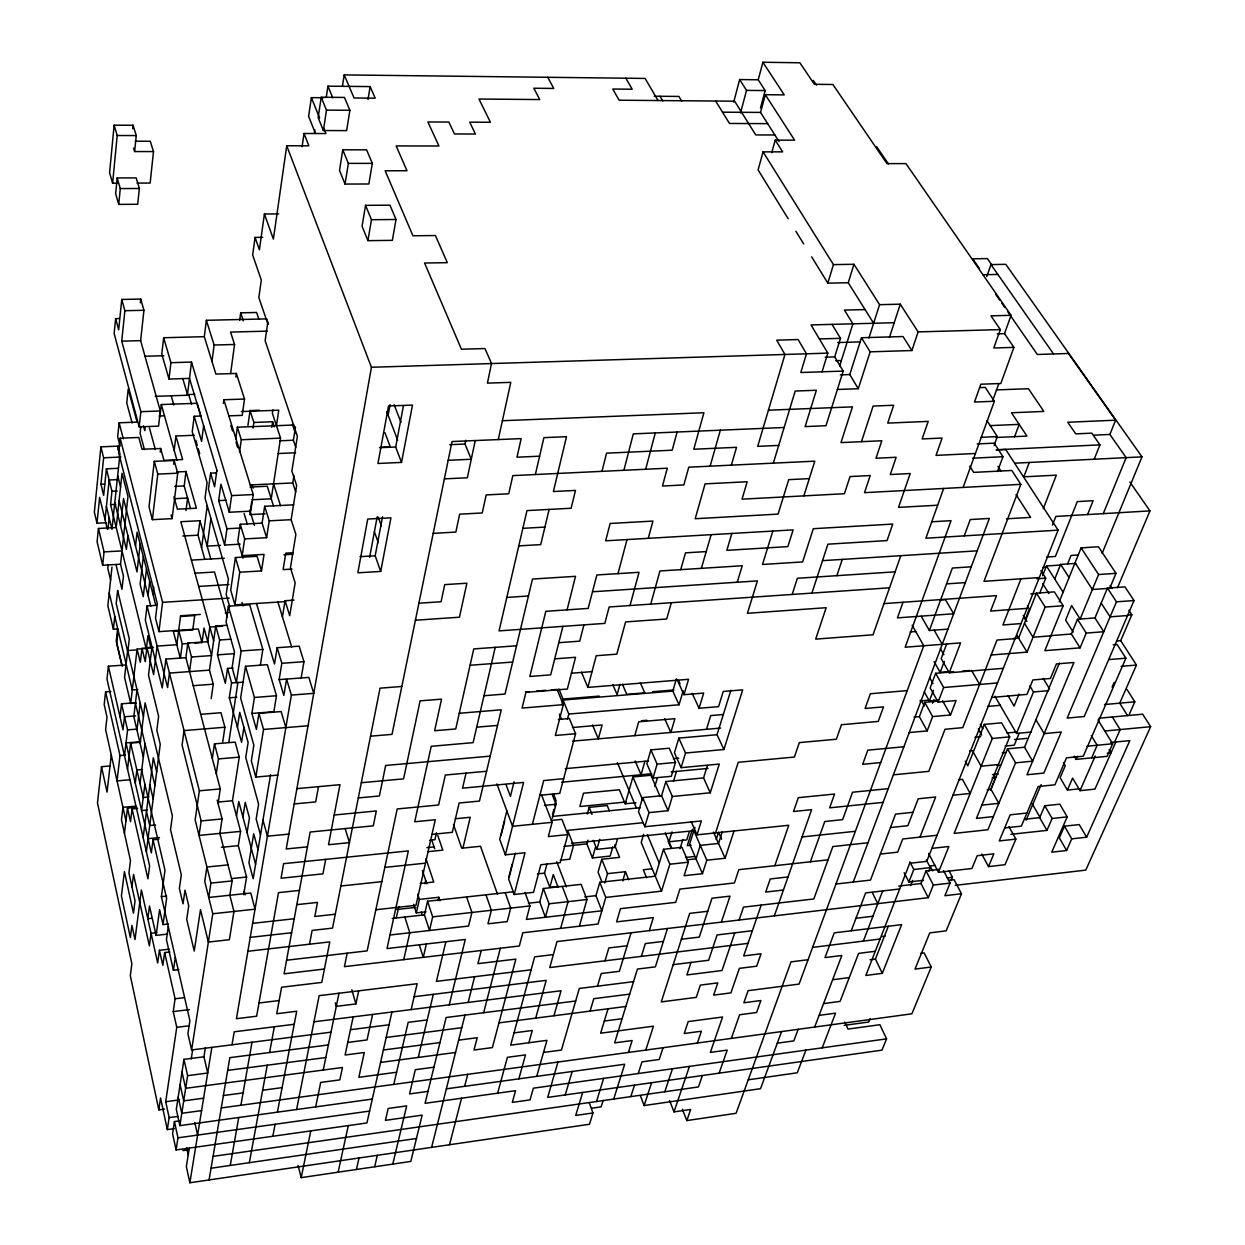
<?xml version="1.0" encoding="UTF-8"?>
<svg xmlns="http://www.w3.org/2000/svg" width="1245" height="1245" viewBox="0 0 1245 1245"><rect width="100%" height="100%" fill="white"/><g stroke="black" fill="none" stroke-linecap="round" stroke-linejoin="round"><path stroke-width="1.5" d="M137.043 183.108L150.147 183.062L153.493 151.563L134.631 151.563L136.25 135.565L133.09 125.278L114.12 125.185L109.607 172.775L112.61 183.202L118.259 183.186M112.61 183.202L117.186 135.518L114.12 125.185M117.186 177.957L115.645 193.753L118.711 204.398L137.713 204.273L139.347 188.477L136.172 177.895L117.186 177.957L120.267 188.571L118.711 204.398M119.582 451.577L118.182 446.13L100.907 446.83L94.355 512.193L97.001 523.227L106.463 522.744M132.733 128.811L133.09 125.278M115.629 318.611L114.135 333.567L139.175 426.864L158.551 426.132L160.309 410.974L140.638 340.648L143.938 310.285L140.732 299.065L121.761 299.438L118.68 329.816L115.629 318.611L119.38 318.518M97.001 523.227L99.616 497.362L107.335 529.125M118.01 468.322L106.385 468.836L103.662 495.37L100.938 484.274L103.631 457.786L100.907 446.83M120.532 564.218L127.97 496.475L122.041 473.256L116.221 527.522L98.448 528.456L97.094 541.777L102.666 565.246L120.532 564.218L123.442 576.093L121.963 589.321L116.221 565.65M139.175 426.864L140.856 411.675L121.745 341.146L124.873 310.705L121.761 299.438M105.047 519.679L109.155 479.994L117.917 479.59M102.666 565.246L104.051 551.893L98.448 528.456M107.988 529.141L109.171 517.873M151.127 648.52L147.922 635.666L146.287 649.236L110.572 504.614L111.957 491.261L106.385 468.836M132.094 423.004L126.757 402.882L128.219 389.062L137.075 422.117L119.131 422.786L117.684 436.715L120.111 446.115M117.793 449.912L118.182 446.13M194.329 435.268L175.934 435.999L182.61 459.561L163.951 460.37L160.667 448.496L141.992 449.274L138.849 437.477L120.158 438.224L118.633 452.666L157.29 603.56L155.516 618.127L158.94 631.635L198.344 628.974L202.017 642.544L194.827 643.042M108.206 564.763L107.817 568.451L110.587 580.03M120.034 453.196L111.972 529.281L106.401 506.559M111.988 567.066L107.848 605.661L113.388 629.223L117.263 628.974M140.311 302.862L140.732 299.065M120.547 525.732L123.504 498.56L150.801 606.346M110.914 691.442L105.576 691.846L104.191 704.514L107.008 717.011L105.607 729.586L125.947 820.751M126.305 664.923L108.393 666.215L106.977 679.085L149.618 865.929L147.922 878.83L132.094 808.923L137.65 808.41M113.388 629.223L114.789 616.431M110.245 765.94L101.499 766.687L97.483 802.9L131.861 963.739L130.32 975.66L158.815 1109.902L164.527 1109.124M117.637 628.383L116.205 641.191L121.917 665.452M127.924 535.739L126.414 549.294L114.805 502.638M117.746 634.078L116.765 642.871L122.275 666.262M140.872 426.335L140.094 433.353L144.451 449.616M145.12 427.113L144.716 430.661L143.408 425.806M111.272 754.984L107.054 792.147L101.499 766.687M135.518 546.026L137.09 532.191L155.749 605.21M120.034 716.824L121.528 703.798L134.351 702.803M136.966 649.89L127.659 650.544L124.562 677.389L130.694 703.409L136.281 702.974M229.127 415.861L242.215 415.363L244.518 399.022L236.348 373.438L215.899 374.076L204.304 336.679L163.671 337.737L161.788 354.031L168.993 379.056L189.489 378.402L217.097 470.937M140.203 544.33L137.012 571.937L119.115 500.614M105.576 691.846L120.002 755.559L117.061 780.895L129.698 779.775M154.302 461.335L149.011 506.824L152.388 519.663L172.09 518.636L177.724 473.193L174.16 460.479L154.302 461.335L157.773 474.096L152.388 519.663M143.331 556.608L140.109 584.247L143.237 596.697L146.505 569.027M159.874 416.888L161.305 404.547L197.192 403.271L200.523 414.476M160.247 452.091L160.667 448.496M124.5 755.871L127.566 729.866L121.528 703.798M130.694 703.409L137.106 649.112L146.583 648.458M168.993 379.056L170.923 362.684L163.671 337.737M148.046 595.468L149.696 581.555M127.519 769.13L130.632 743.094L139.938 742.331M137.028 689.683L133.806 716.622L143.331 757.116M153.446 647.571L141.961 648.38L140.311 662.278L137.106 649.112M156.73 605.335L147.035 605.957L145.338 620.228L162.239 687.956L165.912 659.103L185.878 657.687L187.824 643.089L207.759 641.704L209.829 627.029L222.497 626.173M152.933 594.223L153.789 587.204M124.438 833.279L127.488 808.114L136.67 807.274M136.95 729.975L140.218 703.02M152.715 647.229L146.926 647.633L145.229 661.671L141.961 648.38M174.175 450.332L175.934 435.999M173.693 464.292L174.16 460.479M132.094 808.923L130.523 821.669L127.488 808.114M135.269 783.089L136.872 770.001L142.506 769.503M140.125 743.483L145.12 702.818L172.401 815.926L170.534 829.699L181.319 874.815L179.373 888.463L183.031 903.854L185.007 890.191L188.726 905.753L186.719 919.417L194.236 951.087L200.492 909.675L208.366 942.076L229.376 939.71L233.967 911.464L229.827 895.233L232.115 880.9L219.883 833.387L222.092 818.945L217.19 800.084M151.983 646.871L148.513 675.086L158.613 716.264L156.839 730.239L160.247 744.277L146.365 851.658M194.858 394.323L187.481 394.572L191.512 362.077L170.923 362.684M140.031 783.665L145.011 743.67M158.94 631.635L162.581 602.331L120.158 438.224M131.97 886.845L133.542 874.41L149.369 945.873L151.065 933.314L156.777 932.676M144.902 784.241L141.588 810.573L147.252 810.044M190.547 508.551L184.182 485.939L186.003 471.544L176.634 471.964M201.363 416.001L194.204 416.266L192.244 431.735L207.075 482.64L205.02 498.093L228.395 579.081L226.17 594.534L229.702 606.86M204.304 336.679L206.374 320.307L266.726 318.891L268.5 324.105M143.144 837.527L153.322 757.785L156.683 771.853M185.987 510.559L187.59 498.062L174.456 498.7M203.635 425.697L201.597 441.368L194.204 416.266M211.977 361.47L214.124 345.036L206.374 320.307M158.815 839.223L153.042 839.784L151.33 852.918L126.025 742.923L140.763 741.693M178.704 630.297L182.268 643.914L180.354 658.356L173.32 631.246L192.773 629.923L194.718 615.559L180.494 616.493M204.662 558.803L198.033 535.194L199.963 520.706L180.821 521.702L213.642 640.864M216.319 472.898L210.607 473.147L208.429 489.363L224.645 545.045L240.145 544.189M201.581 547.847L207.246 505.75M223.353 403.396L223.851 399.754L244.518 399.022M189.52 671.6L191.512 657.002L187.824 643.089M216.848 470.408L214.622 486.795L210.607 473.147M210.903 518.48L207.152 546.088L220.598 545.341M230.621 373.5L234.558 344.476L230.558 332.088L267.224 331.154M239.678 320.245L240.69 312.837L256.61 312.479L258.773 318.907M167.608 934.108L156.092 935.384L159.609 909.675L163.002 924.584L168.308 923.992M330.999 1032.183L191.621 1049.955L187.902 1033.646L189.894 1020.62L161.383 896.649L164.994 870.239L141.681 770.453M224.645 545.045L226.948 528.736L218.684 500.614L220.941 484.18L229.282 512.24L250.79 511.15L253.233 494.545L223.851 399.754M235.85 377.064L236.348 373.438M262.742 237.328L255.069 237.406L252.657 255.007L261.31 280.047L258.835 297.555L267.628 323.295L265.123 340.71L297.384 436.279L291.875 471.092L296.637 485.519L291.143 519.679L295.874 534.338L290.427 567.876L295.143 582.784L289.712 615.668L285.074 600.712L294.038 600.137M169.087 949.204L159.438 950.293L157.679 962.976L141.401 889.988L134.989 939.57L131.923 925.424L130.367 937.547L121.419 895.949L124.407 871.609L133.48 913.192L135.051 900.851L128.935 872.994L130.476 860.56L121.465 819.848L122.959 807.336L135.705 806.153M163.002 924.584L166.628 898.392L153.042 839.784M202.017 642.544L204.024 628.009L211.541 655.57L191.512 657.002M278.662 213.891L264.407 214L259.411 249.809L255.069 237.406M235.694 439.205L237.375 427.206L293.867 425.012M169.942 951.958L164.636 952.565L162.83 965.357L159.438 950.293M168.277 926.607L166.441 939.648L173.428 970.275L178.813 969.653M229.282 512.24L231.632 495.588L191.512 362.077M239.585 451.764L241.297 439.75L237.375 427.206M211.183 698.616L213.268 684.174L209.471 670.137L215.743 626.017L226.714 625.27M323.825 128.359L325.925 133.557L304.029 133.495L308.884 145.805L286.724 145.774L273.386 239.087L264.407 214M247.942 425.385L250.058 410.585L259.396 410.243M233.095 668.02L227.539 668.44L225.329 683.334L217.486 654.854L219.634 639.992L215.743 626.017M173.428 970.275L175.312 957.234M165.912 659.103L199.356 790.793L195.154 819.895L210.934 883.11L208.74 897.474L250.774 893.023L255.038 909.177L212.77 913.752L191.621 1049.955M253.062 428.031L253.871 422.46L250.058 410.585M228.38 606.175L226.061 622.049L234.465 651.789L232.115 667.553L236.348 682.711L241.156 650.964L228.38 606.175L249.7 604.79L262.851 649.423L260.329 665.328M235.429 557.542L239.756 572.218L261.512 570.926L257.061 556.297L235.429 557.542L230.698 590.13L234.947 604.852L285.65 601.584M240.254 524.285L244.658 538.914L266.617 537.7L262.104 523.133L240.254 524.285L237.826 540.999L243.04 558.211M158.815 1109.902L160.558 1097.997L167.312 1129.604L174.331 1128.639M167.312 1129.604L169.133 1117.605L165.709 1101.7L176.759 1027.327L173.226 1011.578L175.094 998.77L164.636 952.565M200.725 714.334L220.987 712.716L224.909 727.236L184.073 730.582L182.081 745.148L201.161 820.937L199.029 835.411L240.596 831.38L232.457 800.737L239.258 757.131L235.165 742.113L214.482 743.856L212.319 758.547M302.084 146.739L304.029 133.495M234.947 604.852L239.756 572.218M244.658 538.914L242.184 555.659L264.049 554.399L261.512 570.926M251.723 501.626L249.809 514.621L265.138 513.843M323.871 97.732L311.375 97.639L308.62 116.345L315.421 133.386M216.272 773.643L218.482 758.921L214.482 743.856M222.746 741.724L224.909 727.236M243.911 727.345L241.577 742.316L229.313 697.822L231.554 682.898L227.539 668.44M272.888 409.916L272.375 413.356L280.545 438.147L271.239 498.809L252.004 499.774M314.347 133.34L314.892 129.745M321.21 97.234L318.144 117.59L323.373 130.538L346.655 130.616L349.876 110.276L344.46 97.437L321.21 97.234L326.486 110.12L323.373 130.538M271.799 427.3L272.624 421.744L253.871 422.46M218.077 803.492L220.287 788.91L185.878 657.687M276.437 425.681L278.787 410.196L241.343 411.566M326.252 97.328L327.933 86.17L370.123 86.59L375.196 98.168L354.062 97.997L344.196 74.902L645.112 78.435L658.06 100.534M228.878 741.927L237.919 682.462M262.104 523.133L264.656 506.295L293.695 504.832M179.778 1120.842L174.44 1121.574L172.588 1133.681L176.09 1149.944L366.917 1122.959L391.926 1011.998M205.394 1047.668L203.947 1056.787L183.964 1059.355L176.308 1109.357L179.871 1125.636L372.302 1099.07M285.852 727.594L281.137 711.564L258.96 713.354L256.392 729.383L251.895 713.463L273.838 711.704L276.483 695.737L267.333 664.674L245.53 666.277L240.643 698.056L253.856 745.241L251.334 760.928L255.816 777.082L277.791 775.106M237.437 727.313L239.74 712.358L248.113 742.518L245.747 757.489L258.602 804.145L256.143 819.023L260.485 834.959M266.617 537.7L269.216 520.83L264.656 506.295M176.09 1149.944L177.973 1137.837L174.44 1121.574M179.871 1125.636L187.621 1075.649L183.964 1059.355M342.468 85.998L344.196 74.902M191.232 1058.95L192.617 1050.08M295.781 447.36L293.4 440.232L295.501 426.848M251.895 713.463L254.431 697.465L245.53 666.277M236.503 815.973L238.775 801.562L255.583 864.279M342.764 149.805L339.511 170.409L345.036 184.073L368.862 183.98L372.317 163.375L366.59 149.82L342.764 149.805L348.351 163.391L345.036 184.073M295.719 491.977L292.746 482.951L293.944 475.419M189.318 1148.046L186.345 1166.581L189.862 1182.75L589.461 1124.266L592.962 1112.952L589.367 1102.977M243.662 894.704L246.572 877.04L238.309 845.651L240.596 831.38M242.9 816.969L245.234 802.403L249.451 817.981L247.086 832.547M189.862 1182.75L211.868 1047.372M255.816 777.082L263.551 729.446L258.96 713.354M301.166 677.949L303.951 661.686L299.142 646.155L277.153 647.711L274.491 663.99L256.501 603.467M282.444 616.882L285.074 600.712M368.022 99.522L370.123 86.59M299.407 890.408L278.507 892.634L256.641 1016.2L236.441 1018.706L291.377 695.083L286.568 679.085L283.844 695.41L279.145 679.614L281.821 663.305L277.153 647.711M365.563 205.347L362.062 226.216L367.913 240.658L392.346 240.363L396.019 219.493L389.965 205.16L365.563 205.347L371.461 219.727L367.913 240.658M270.601 774.53L253.171 878.721L248.922 862.754L253.715 833.745L258.026 849.697M209.067 1179.933L229.827 1057.659L328.384 1044.928M232.006 1044.804L234.216 1031.809L294.209 1024.277M230.247 1165.429L238.729 1117.512M240.892 1105.249L252.035 1042.252M286.724 145.774L371.43 367.275L286.225 848.965L307.437 846.833M249.327 1162.674L267.255 1065.222M269.589 1052.523L274.32 1026.783M318.502 786.653L315.685 801.92L294.193 803.943M388.144 415.239L390.09 404.641M369.625 557.293L377.157 516.986M380.705 571.424L390.946 517.827L367.726 519.056L357.844 572.809L380.705 571.424L375.181 555.784L382.542 516.722M401.528 462.409L412.484 405.092L388.533 405.979L377.951 463.482L401.528 462.409L395.677 447.002L403.473 405.59M272.811 1136.265L275.114 1124.266M277.417 1112.174L296.699 1011.251L276.732 1013.726L281.603 987.238L321.77 982.414L329.8 941.889L247.895 951.258M309.507 944.208L312.137 930.42L332.524 928.116L380.036 688.174L401.839 686.462M325.708 859.361L322.937 873.85L281.059 878.223L283.627 863.672L408.36 850.911L387.008 948.565L465.288 939.461L449.258 1004.793M296.606 1109.528L319.156 995.658L417.153 983.721L411.146 1009.586M392.782 1164.091L406.679 1105.887L388.191 1108.47L385.436 1120.344L422.164 1115.146L410.819 1161.429L301.197 1177.646L310.768 1130.896M315.685 1106.883L320.696 1082.434L339.838 1079.866L342.453 1067.494L185.661 1088.317L182.019 1072.038M323.233 1070.046L338.982 993.245M347.184 953.188L344.429 966.665L519.321 945.998L522.822 932.77L598.036 924.039L605.77 897.427L599.81 882.3L655.29 876.2L663.523 849.277L681.949 847.316L688.361 862.209L684.112 875.717L702.46 873.694L706.787 860.217L693.87 830.695L571.486 843.379M448.184 460.308L471.279 459.265L465.007 444.029L465.786 440.294M353.175 1016.869L345.098 1055.013L364.287 1052.507L358.856 1077.298L396.61 1072.225M335.294 1002.816L336.29 1006.349L355.914 1003.921L358.684 990.849M475.232 440.559L467.357 477.769L444.387 478.874M338.126 1172.183L348.304 1125.589M372.613 1014.426L367.042 1039.933L347.76 1042.423M498.28 439.578L510.792 382.339L487.402 383.133L491.542 363.556L484.959 348.538L461.428 349.222L424.576 263.022L447.313 262.664L435.423 235.523L412.951 235.787L385.156 170.767L407.006 170.721L396.143 145.93L438.94 145.992L427.891 121.963L448.869 122.072L454.472 133.962L475.434 134.04L469.707 122.166L490.421 122.275L478.983 99.04L539.754 99.553L533.825 88.239L553.729 88.442L547.784 77.299M396.175 918.405L398.774 906.609M356.443 1169.475L359.027 1157.99M403.722 959.662L409.792 932.754L404.812 917.051M426.008 911.807L416.344 912.881L419.394 899.404L417.744 894.299M424.934 883.763L425.681 880.433M436.481 832.796L434.925 839.706L429.634 840.25M427.549 901.24L432.669 916.865L429.509 930.497L424.421 914.857L427.549 901.24L512.847 891.856M374.667 1166.767L377.313 1155.313M393.778 1084.411L408.189 1022.347L427.206 1019.92M426.366 943.99L423.269 957.358L419.378 945.188M466.035 773.145L462.549 788.163L523.585 782.436L505.346 854.833L525.016 852.778L514.232 894.47L533.545 892.338L540.859 864.73L560.219 862.676L567.844 834.601L561.9 819.35L551.302 820.408M495.23 647.353L473.116 742.642L431.221 746.3L414.725 821.762L435.268 819.755L415.986 905.317L375.865 909.737M535.35 474.532L543.909 437.649L566.491 436.699L553.387 491.542L575.486 490.421L571.113 508.256L526.977 510.59L499.058 630.888L604.821 623.387L609.163 606.969L889.537 587.796M438.022 900.633L438.8 897.271L419.394 899.404M463.047 847.596L470.221 817.28L455.328 818.743M418.258 1057.425L433.322 994.335M445.881 941.718L436.419 981.371L531.133 969.808M549.123 509.423L540.719 544.61L518.776 545.886M506.839 810.868L499.743 839.395L505.346 854.833M514.076 781.798L510.434 796.411L506.015 784.568M501.175 835.053L504.63 821.171M431.61 1147.376L464.945 1015.111M468.151 1002.427L474.625 976.702M481.224 950.511L477.909 963.661L515.85 959.117L492.397 1047.59L474.018 1050.017L477.208 1037.707L458.642 1040.135M562.911 626.36L550.695 674.852L529.825 676.486L545.824 611.311L588.185 608.416L596.837 574.972L639.043 572.295L630.017 605.552M567.082 609.848L575.517 576.326L532.486 579.049L505.034 694.041L483.994 695.737M601.973 471.341L606.564 453.164L672.191 450.208L677.124 432.015M508.878 876.978L512.146 864.186M515.29 853.152L508.676 879.063L514.232 894.47M562.164 703.596L563.067 700.063L672.814 691.084L676.408 678.821M449.523 1144.746L461.553 1098.23M464.634 1086.34L467.731 1074.342M483.651 1012.73L500.334 948.254M532.378 824.299L543.692 780.553L563.674 778.67M551.504 689.87L557.091 689.419L563.3 704.67L555.332 735.484L575.579 733.71L569.37 718.49L558.382 719.423M583.936 624.865L579.719 641.159L558.803 642.685M623.901 470.299L633.316 433.867L784.148 427.486M567.393 719.345L568.778 714.054L563.067 700.063M733.71 102.121L739.639 79.555L758.221 79.773L765.193 90.574L760.493 107.973M552.5 814.557L553.869 809.39M554.772 805.935L556.141 800.784L553.62 794.31M552.298 818.354L556.033 804.27L552.158 794.326M524.954 892.307L529.934 905.94L526.37 919.417L601.88 910.795L595.966 895.653L599.81 882.3M541.668 795.259L552.095 822.322L548.314 836.593L567.844 834.601M575.579 733.71L559.768 793.361L539.879 795.275M774.81 865.711L788.77 825.264L696.998 834.835L701.371 820.953L644.817 826.727L649.003 812.627L668.036 810.713L672.347 796.504L710.257 792.785L719.299 764.072L681.077 767.667L685.513 753.038L723.89 749.521L742.705 689.854L723.252 691.457L718.567 706.631L699.067 708.28L703.674 693.076L683.987 694.694L688.563 679.303L587.858 687.396L596.246 655.71L616.82 654.154L625.581 621.924L666.697 618.998L671.32 602.72M618.002 573.634L627.029 539.567M645.673 469.256L655.29 432.933M740.526 113.015L746.518 90.387L739.639 79.555M558.709 886.362L549.839 887.343L544.516 873.134L546.944 864.046M758.221 79.773L762.905 62.25L799.881 62.779L814.386 84.302L832.889 84.504L886.954 163.624L905.94 163.609L1011.08 315.327L1004.513 333.629L1013.912 347.371L1000.824 383.491L980.842 384.223L974.493 402.042L994.366 401.263L963.116 487.417M543.365 888.51L549.061 903.792L545.403 917.238L539.754 901.956L543.365 888.51L581.104 884.355L586.971 899.528L579.392 926.202M549.839 887.343L553.278 874.597L558.025 887.14M779.043 141.556L760.539 112.423L765.333 94.713L784.241 94.885L762.905 62.25M497.642 1093.172L507.384 1057.316L525.499 1054.889L518.838 1078.855M648.271 538.338L652.94 521.079L610.143 523.476L605.661 540.812L793.127 529.888L787.852 546.617L726.831 550.337L731.842 533.451M765.333 94.713L794.606 140.171L775.215 140.125L782.669 151.874L763.06 151.859L758.096 169.927L788.147 218.7M619.963 684.283L617.115 694.632L612.789 684.594M587.313 813.981L589.15 807.336L607.218 805.562L609.396 810.884M771.744 152.699L775.215 140.125M528.876 1042.734L532.269 1030.486L514.014 1032.883M535.708 1018.13L546.197 980.36L414.134 996.716M560.639 928.381L568.062 901.66L562.289 886.424M650.73 604.136L659.943 570.973L742.253 565.744L737.258 582.224M612.805 846.849L610.143 856.062L592.449 857.945L586.877 843.845L587.905 840.157M592.449 857.945L595.577 846.865M617.458 839.13L615.061 847.425L596.884 849.339L599.716 839.348M536.704 1076.38L546.96 1040.338L510.683 1045.162L534.65 956.86L553.356 954.604M553.932 1015.764L561.044 990.755L313.973 1021.803M680.719 569.65L685.497 552.858L706.226 551.582M710.132 466.175L720.357 430.179M634.779 735.639L638.716 721.804L674.914 718.676L670.837 732.465L664.721 718.738M614.579 844.935L619.605 857.354L601.755 859.252L598.067 872.185L601.631 881.18M635.93 802.729L625.192 803.788L632.927 776.942L650.948 775.246L660.083 796.473M604.821 882.892L607.498 873.648L601.755 859.252M644.941 761.286L641.035 774.732L635.152 760.928M557.947 1062.047L547.675 1097.405L881.974 1050.142L886.564 1038.844L879.888 1024.713L847.985 1029.086L844.732 1022.036M701.355 568.342L711.144 534.665M731.344 465.163L736.526 447.313L693.776 449.243L703.907 412.749L502.404 420.717M650.917 749.879L646.871 763.745L653.034 778.032L671.351 776.289L675.521 762.438L669.234 748.214L650.917 749.879L657.111 764.15L653.034 778.032M707.456 765.442L703.565 777.923L665.842 781.533L661.593 795.742L642.638 797.594L638.498 811.693L644.817 826.727M622.702 880.915L625.426 871.702L607.498 873.648M654.886 786.358L657.344 778.047M568.778 714.054L679.039 704.779L683.194 690.742M565.23 1094.915L572.171 1071.494M590.099 1011.096L593.787 998.692L629.69 994.117M597.491 986.18L601.242 973.543L619.387 971.302L631.044 932.801M605.023 960.813L608.836 947.943L627.122 945.749M643.665 834.29L641.222 842.476L661.515 891.155L605.77 897.427M730.893 690.212L717.027 734.706L678.836 738.114L674.463 752.727L681.077 767.667M673.483 781.346L676.486 771.386M873.632 323.264L848.25 282.74L827.832 283.144L833.45 264.625L763.06 151.859M582.691 1092.456L575.719 1115.442L592.962 1112.952M608.042 1008.777L600.635 1033.21L653.454 1026.191L645.781 1050.064M773.332 463.156L795.181 391.039L816.362 390.261L805.126 426.599L825.98 425.712L843.192 371.088L834.71 356.895L840.484 338.329L832.033 324.369M672.02 831.878L668.985 841.776L686.758 839.908L689.325 831.676M706.506 729.305L710.724 715.595L723.143 714.521M848.25 282.74L853.961 264.282L833.45 264.625M596.495 1101.514L603.638 1078.372M641.362 956.378L645.315 943.57L663.398 941.391M649.314 930.637L653.345 917.596L616.571 921.876L620.492 908.663L675.708 902.345L679.894 889.101L734.41 882.97L738.83 869.679L828.034 859.828M661.515 891.155L669.841 864.217L663.523 849.277M772.834 531.07L762.516 564.467L802.636 561.915L813.312 528.705L892.758 524.067L887.062 540.579L827.909 544.174L811.896 593.102M822.058 371.804L827.832 353.129L811.024 324.929L894.221 322.72M680.019 848.639L682.867 839.504M603.125 1100.409L601.117 1106.867L591.655 1108.237M692.376 829.357L687.271 845.651L691.053 845.246M694.928 827.287L689.637 844.157L702.46 873.694M839.675 365.968L852.887 323.825L844.437 310.083L865.057 309.585M613.707 1099.055L624.679 1064.242L446.364 1088.846M628.398 1052.445L632.149 1040.524L614.61 1042.89L637.44 969.061L655.384 966.851L667.476 928.505M803.85 495.883L814.79 461.164L688.781 467.186L683.847 484.943L662.464 486.032L667.304 468.213L512.831 475.606L508.738 493.783L486.188 494.934L482.235 512.971L459.638 514.169L455.857 532.082L433.213 533.342M837.387 389.483L858.287 388.72L849.775 374.543L861.462 337.737L902.998 336.539L911.9 350.53L870.146 351.821L861.462 337.737M868.917 337.986L879.577 304.667L853.961 264.282M630.826 1096.612L634.514 1085.126M638.234 1073.532L642 1061.861L659.212 1059.479L663.071 1047.714M715.564 832.889L738.254 762.298L794.419 757.038L799.321 742.611L836.375 739.219L841.464 724.73L878.239 721.431L883.514 706.88L865.104 708.483L870.364 693.745L907.216 690.617M792.178 594.456L797.376 578.271L895.139 571.828M858.287 388.72L870.146 351.821M716.171 839.535L718.521 832.251L721.618 839.208M722.365 831.582L718.521 843.441L700.281 845.371L696.017 858.832L686.882 859.828M889.444 337.395L900.26 304.185L879.577 304.667M781.58 1031.56L760.539 1088.69L644.132 1105.544L651.617 1082.699M690.991 962.432L686.898 974.944L721.976 970.54L734.768 932.832M706.787 860.217L725.104 858.241L734.021 830.975M861.462 441.679L873.118 406.057L893.661 405.247L887.716 423.098L928.21 421.386L922.14 438.94L942.107 438.038L936.038 455.374L975.426 453.491M664.799 1091.74L672.471 1068.755M721.353 922.14L730.006 896.151L712.015 898.205L699.285 937.096L681.388 939.244M836.842 575.672L842.274 559.394M911.9 350.53L918.11 331.901L900.26 304.185M808.052 959.724L791.026 961.856L736.091 1113.295L686.82 1120.593L690.664 1109.466L674.012 1111.894L689.45 1066.389M697.371 1043.045L701.386 1031.218L684.221 1033.521L688.205 1021.585L722.582 1017.009L710.35 1052.414L727.22 1050.095L719.128 1073.159M739.11 920.039L743.498 907.123L813.841 898.952L832.843 846.553L867.983 842.756M702.382 1075.524L698.445 1086.932L213.082 1156.372M761.224 905.068L743.67 955.911L761.037 953.763L756.68 966.182L739.374 968.345L730.908 992.887L713.634 995.129L717.789 982.881L700.359 985.106L696.266 997.369L661.266 1001.898L689.699 913.379L707.736 911.278M986.787 276.592L990.958 264.578L1005.789 264.329L1141.992 456.853L1102.105 553.418M731.329 1038.408L739.623 1014.753L756.602 1012.496L760.866 1000.529L743.841 1002.77L748.089 990.678L799.088 984.079L923.743 645.766L912.18 625.239M774.343 915.869L811.631 809.67L793.516 811.522L798.31 797.671L834.57 794.03L829.652 807.834L883.079 802.371M900.804 555.69L873.041 634.779L815.693 639.121L826.166 607.7L747.42 613.287L757.427 580.901L592.495 591.78M810.386 861.773L824.766 821.513L842.616 819.646L852.56 792.24L888.214 788.661M903.03 602.269L897.443 617.878L953.654 613.769L945.391 599.608L939.835 599.997M943.648 488.46L925.891 538.213L1058.11 530.152L926.731 861.369L909.721 863.267L865.835 975.457L882.316 973.325L901.629 924.646L834.259 932.847L824.999 957.592L841.853 955.475L814.666 1027.047M1011.08 315.327L990.958 315.841L1000.342 329.598L993.775 347.993L1013.912 347.371M992.934 399.925L998.832 383.616M994.117 445.337L997.338 436.575L987.005 420.654M947.912 629.114L929.361 630.515L952.378 568.047L971.24 566.802M964.237 535.879L970.26 519.538L989.339 518.434L853.261 882.051M997.447 471.575L1002.972 456.713L994.195 443.142L977.232 443.936M1014.473 437.026L1019.188 424.374L990.024 425.634M798.169 1029.304L793.828 1040.898L777.3 1043.186M909.208 732.542L927.167 730.908L919.37 716.653L924.755 702.336L937.236 701.246M953.623 671.833L935.649 673.312L930.171 687.894L938.092 702.118L956.082 700.546L950.526 714.972L932.614 716.575L927.167 730.908M946.76 643.727L941.173 658.589L949.25 672.782L1003.299 668.316M938.17 700.25L929.361 701.013L933.408 690.321M949.032 671.631L940.162 672.362L944.27 661.468M932.552 703.223L933.875 699.737M805.904 1050.111L797.282 1072.785L748.245 1079.804M851.238 930.778L865.617 892.93L899.668 888.977M938.092 702.118L943.648 687.52L935.649 673.312M949.25 672.782L960.595 642.887L905.162 647.213L951.055 520.659L931.742 521.795M969.808 466.237L973.668 472.384L1011.843 470.454L1020.822 484.352L983.986 581.337L1039.31 577.555M1029.288 462.455L1023.826 476.835L1056.336 475.154L1043.294 508.645M822.198 1047.839L835.566 1013.165L819.101 1015.375M863.345 941.096L882.689 890.938M919.946 837.122L935.633 797.002L918.219 798.776L907.838 825.7L890.455 827.551M1020.978 578.8L1002.925 624.959L1021.04 623.589M882.316 973.325L875.437 959.086L888.323 926.233M923.51 880.308L908.881 881.989L913.799 869.492L909.846 861.773M1052.461 525.048L1055.869 516.426L1149.944 510.901L1117.528 587.656M910.562 885.646L912.632 880.386M1025.164 619.605L1029.366 609.038L1027.374 605.801M1042.641 575.641L1046.469 565.993L1061.534 564.981M747.996 943.368L549.761 967.552L556.982 941.562L928.272 897.676L921.004 883.514L926.015 870.893L938.963 869.415M993.354 816.611L976.438 818.401L1009.695 736.853L1001.587 722.831L984.281 724.403L967.816 765.799L965.233 761.146M1095.46 617.878L1077.501 619.279L1086.247 633.082L1080.069 647.851L1044.82 650.684L1063.137 605.739L1054.39 591.873L1036.478 593.149L1018.597 638.14L1013.243 638.545M870.037 1018.768L868.761 1022.005L844.141 1025.366M928.894 871.173L930.311 867.609L926.327 859.921M1039.715 593.242L1045.738 578.162L1040.976 570.63M1094.199 459.234L1099.926 444.87L1091.818 433.151L1075.742 433.882L1067.774 422.257L1115.598 420.188L1109.886 434.443L1126.149 457.646L1103.272 513.64M1054.748 579.034L1060.631 564.405L1075.804 563.394M928.272 897.676L933.345 885.055L926.015 870.893M1008.948 826.696L1015.873 839.099L1005.011 864.715L988.514 866.598L993.852 853.821L977.216 855.688L971.925 868.496L938.481 872.309L948.861 846.491L931.882 848.374M984.281 724.403L992.296 738.487L954.121 833.419L987.923 829.746L1015.562 762.843L1007.532 748.852L1024.526 747.218L1059.355 663.103M991.176 654.994L1027.047 652.115L1045.162 607.062L1036.478 593.149M1067.665 563.814L1071.042 555.441L1077.968 554.99M1087.554 514.558L1093.141 500.708L1077.283 501.61L1055.402 556.453L1046.671 557.029M1019.001 694.01L1014.115 706.086L1007.968 695.597M1059.199 601.895L1081.127 547.862L1098.401 546.757L1116.002 573.354L1109.731 588.278M943.477 870.566L950.059 883.11L944.924 895.715L961.482 893.754L954.075 879.686L948.581 880.324M951.071 880.666L952.441 877.305L948.986 870.753M990.491 790.108L995.564 777.705L993.743 774.483M981.854 805.126L998.832 803.352L990.989 789.314L1007.532 748.852M1031.467 732.029L1016.511 733.414L1033.475 691.971L1029.864 685.933M1019.11 733.445L1014.286 745.179L1005.042 746.066M920.569 953.359L924.163 952.907L931.229 967.007L911.885 1013.803L221.299 1107.925M961.482 893.754L946.153 930.855L929.766 932.879L915.013 969.092L931.229 967.007M1080.069 647.851L1071.385 634.016L1077.501 619.279M1081.127 547.862L1098.588 574.536L1080.131 619.03L1071.587 605.552L1065.611 620.088L1073.159 632.087M1107.474 588.107L1116.454 601.833L1067.167 718.085L1084.239 716.513L1134.024 600.557L1124.966 586.877L1107.474 588.107L1094.962 617.956L1103.786 631.713L1086.247 633.082M1026.067 820.175L1041.162 784.615M1010.924 834.321L1046.952 830.384L1039.684 817.654L1044.788 805.764L1059.822 804.177L1067.198 816.86L1051.729 852.187L1066.607 850.506L1071.758 838.85L1064.444 826.182L1079.228 824.579L1086.62 837.2L1071.758 838.85M1127.55 715.579L1119.722 703.16L1136.452 665.063L1120.702 640.661L1131.829 614.781L1128.873 610.283M1097.997 719.968L1112.657 743.763L1107.101 756.337L1076.147 759.388L1077.501 756.229M1046.952 830.384L1052.118 818.479L1044.788 805.764M1080.395 788.739L1067.416 790.077L1072.599 778.141L1080.022 790.668L1094.946 789.112L1115.722 742.253M1112.112 687.131L1114.182 682.353M1113.248 644.785L1117.061 644.474L1125.885 658.185L1083.274 756.213L1066.498 757.847L1054.92 784.801L1038.159 786.513L1021.367 826.12L1004.699 827.941M1091.663 757.863L1097.172 745.257L1091.32 735.67M1064.444 826.182L1059.324 837.838L1066.607 850.506M1080.022 790.668L1095.211 756.011M1114.602 742.113L1120.158 729.57L1112.33 716.98M1129.293 714.272L1134.818 701.806L1127.021 689.543M1086.62 837.2L1129.837 740.635L1110.773 742.471M1098.93 718.209L1142.692 714.194L1150.645 726.691L1085.749 870.13L955.211 885.366M211.059 1168.215L416.437 1138.49M182.875 1150.582L188.571 1149.773M177.973 1137.837L369.609 1111.069M886.564 1038.844L533.358 1088.192L530.028 1099.895L512.286 1102.401L515.554 1090.682L425.074 1103.319L446.13 1017.507L575.672 1000.996M428 1091.383L409.543 1093.935L415.316 1069.704L433.929 1067.198M201.597 1110.602L181.77 1113.31L178.206 1097.032M169.133 1117.605L177.926 1116.407M165.709 1101.7L179.202 1099.895M203.604 1098.199L183.715 1100.876L180.105 1084.597M223.4 1095.538L243.086 1092.892M262.648 1090.246L282.101 1087.632M543.505 1052.461L561.433 1050.049L579.314 988.452L633.549 981.651M380.565 1062.436L455.53 1052.476M823.567 1003.594L840.095 1001.4L858.614 953.374L875.297 951.273M187.621 1075.649L207.697 1073.019L203.947 1056.787M227.664 1070.404L325.801 1057.55M383.367 1050.002L439.983 1042.579M604.323 1021.04L622.08 1018.721M386.199 1037.443L461.786 1027.685M498.949 1022.876L625.877 1006.474M832.64 979.737L849.277 977.59M869.975 959.786L875.437 959.086M350.452 1029.708L389.047 1024.791M881.709 936.582L885.242 936.147M673.234 964.642L708.638 960.253L717.073 934.948L752.369 930.715M812.611 947.383L880.09 939.026M176.759 1027.327L189.349 1025.771M173.226 1011.578L189.318 1009.617M258.976 1003.003L279.16 1000.544M855.984 918.281L872.932 916.242M175.094 998.77L184.073 997.696M324.416 969.03L284.078 973.808L310.161 832.018L373.282 825.824L376.332 810.962L334.174 815.008M947.258 877.912L952.441 877.305M898.75 886.082L921.004 883.514M286.568 960.237L367.15 950.869L397.202 808.954L438.598 804.986L445.337 775.028L486.593 771.262M933.345 885.055L950.059 883.11M913.799 869.492L930.311 867.609M389.965 935.011L468.587 926.031L471.917 912.461L466.595 896.945M783.416 890.035L765.706 892.058L770.25 878.939L788.007 876.947M835.955 884.028L870.488 880.09L895.544 814.121L913.005 812.3M392.253 918.452L424.421 914.857M528.394 903.216L539.754 901.956M584.792 896.914L595.966 895.653M250.245 937.361L291.626 932.723M432.669 916.865L529.934 905.94M549.061 903.792L586.971 899.528M935.228 865.368L930.077 865.96L932.645 870.877M252.626 923.339L294.193 918.748M335.278 914.219L314.798 916.476L317.491 902.407L296.792 904.648M880.386 854.054L897.645 852.156L902.718 838.99L937.08 835.255M1015.873 839.099L999.253 840.935L1010.177 814.821L1026.923 813.032M396.875 909.488L415.877 907.372M669.841 864.217L688.361 862.209M652.131 868.792L643.26 869.757L646.56 877.787M420.219 883.499L433.742 882.036L425.977 858.708M1024.619 819.272L1039.684 817.654M685.466 857.494L694.461 856.513M537.404 873.912L544.516 873.134M1052.118 818.479L1067.198 816.86M151.594 918.312L147.813 918.717L149.493 906.049L156.092 935.384M161.383 896.649L166.69 896.089M560.219 860.217L569.759 859.206L573.54 845.402L567.673 830.368L642.856 822.727M340.865 886.004L381.81 881.647M802.06 836.951L855.393 831.286M231.414 878.612L246.572 877.04M210.934 883.11L232.115 880.9M563.954 846.398L586.877 843.845M384.829 867.391L425.479 863.158M227.991 864.886L206.919 867.018L204.756 881.382L212.77 913.752M987.238 789.703L990.989 789.314M426.879 847.627L434.318 846.865M952.954 795.228L970.182 793.47L962.432 779.354L958.619 779.728M427.58 851.704L442.8 850.133L437.804 835.457M992.063 778.047L995.564 777.705M431.968 834.368L452.293 832.329L459.094 803.025L479.465 801.064L501.268 709.806L459.265 713.276M552.095 822.322L512.535 826.291L496.879 783.914M288.856 834.103L267.426 836.204L262.975 820.082M893.396 774.826L928.786 771.355L945.017 729.259L962.758 727.64L997.027 640.039L1015.08 638.638M998.397 764.523L981.138 766.22L973.248 752.12M1015.562 762.843L1032.634 761.177L1024.526 747.218M626.251 801.967L579.859 806.511L583.485 793.221L619.372 789.766L625.192 803.788M997.167 765.535L1000.669 765.193M221.423 847.331L238.309 845.651M552.391 816.424L640.381 807.694M992.452 774.623L998.225 774.048M1086.792 746.253L1112.657 743.763M148.046 838.648L159.484 837.543M544.438 805.39L556.033 804.27M1107.287 753.163L1111.054 752.789L1109.139 749.677M155.485 824.984L149.742 825.528L146.474 811.413M201.161 820.937L222.092 818.945M969.544 750.937L973.341 750.579M880.697 762.578L862.676 764.305L867.812 750.159L903.886 746.767M1002.303 752.914L1005.82 752.571M1006.8 732.978L1016.076 732.122M974.959 737.305L980.655 736.76M358.295 797.936L379.398 795.96L385.654 765.473L490.203 756.12M992.296 738.487L1009.695 736.853M561.666 782.218L651.711 773.736M671.195 771.9L708.063 768.414M1014.535 739.53L1026.86 738.363M1104.797 731.017L1150.645 726.691M296.901 788.63L339.978 784.677L328.509 844.732L349.456 842.632L345.13 828.501M361.315 782.731L403.582 778.856L420.11 700.857L441.539 699.145L434.629 730.737L455.732 728.947L473.769 648.925L516.55 645.781M565.261 768.647L648.52 760.96M673.436 758.672L678.758 758.174M217.548 802.122L232.457 800.737M657.111 764.15L675.521 762.438M1104.564 704.53L1134.818 701.806M199.356 790.793L220.287 788.91M148.918 796.956L143.237 797.469L130.632 743.094M572.544 741.133L720.653 728.06M987.596 706.429L1000.482 705.292M914.017 717.12L919.37 716.653M218.482 758.921L239.258 757.131M919.899 700.951L928.63 700.188M1033.475 691.971L1048.601 690.664M991.751 697.433L1027 694.368L1032.883 679.941L1050.438 678.447L1056.429 663.927L1073.937 662.48L1026.954 774.763L1043.855 773.067L1061.269 732.013L1044.166 733.616L1035.918 719.688M120.002 755.559L125.465 755.108M370.528 736.184L392.019 734.363L452.028 441.539L521.173 438.613L516.986 457.211L539.599 456.184M476.695 727.173L497.549 725.399M943.648 687.52L997.494 682.945M641.424 720.731L646.824 720.279M572.529 727.5L602.113 724.963L598.316 738.861L592.527 724.948M1121.138 666.34L1136.452 665.063M599.187 696.095L563.02 699.052L558.88 688.921M652.691 691.722L673.841 689.979M962.556 671.086L969.715 670.495M263.551 729.446L308.013 725.773M563.3 704.67L522.075 708.078L525.935 692.36L567.346 689.03L575.548 657.282L554.725 658.854M1108.672 659.601L1125.885 658.185M1116.889 640.957L1120.702 640.661M525.421 691.955L529.156 691.66M536.642 691.068L545.933 690.321M127.566 729.866L136.826 729.119M254.431 697.465L276.483 695.737M1050.375 635.65L1071.385 634.016M291.377 695.083L313.756 693.34L308.822 677.404L279.145 679.614M571.424 673.234L592.029 671.631M1050.858 635.837L1033.023 637.238L1024.495 623.278M135.581 715.891L124.531 716.762L123.006 729.803L108.393 666.215M229.313 697.822L236.752 697.247M137.899 689.59L132.281 690.01L109.218 592.9M193.224 685.684L213.268 684.174M1128.017 615.077L1131.829 614.781M231.554 682.898L243.522 682.167M470.081 665.266L512.675 662.044M910.157 631.931L915.713 631.511M1127.596 615.528L1110.089 616.851L1101.187 603.094M1027.078 608.385L990.584 611.062L996.529 595.639L883.981 603.607M1045.162 607.062L1063.137 605.739M1116.454 601.833L1134.024 600.557M281.821 663.305L303.951 661.686M209.471 670.137L169.46 673.078L167.593 687.582L147.035 605.957M217.486 654.854L233.951 653.687M182.268 643.914L189.442 643.416M1030.844 593.881L1036.167 593.491M1107.817 588.418L1092.379 589.507L1075.073 562.787M241.156 650.964L262.851 649.423M415.41 620.228L459.452 617.209L466.875 583.22L444.73 584.621L441.088 601.755L418.896 603.218M946.542 583.889L965.311 582.613M1036.82 578.785L1045.738 578.162M1098.588 574.536L1116.002 573.354M219.634 639.992L230.652 639.23M1043.061 567.471L1046.749 567.222M200.336 614.454L180.603 615.746L176.821 644.723L157.15 646.093L153.602 674.603L146.926 647.633M225.267 612.82L228.815 612.587M506.824 597.429L528.44 595.997M162.581 602.331L229.173 598.114M822.509 560.655L977.2 550.835M198.655 586.426L228.893 584.574M195.014 573.198L214.513 572.031L227.321 617.162M292.077 569.089L283.129 569.619L285.774 553.154L292.964 552.733M360.023 556.671L375.181 555.784M1006.474 518.807L1030.658 517.391L1016.044 494.623M191.403 560.11L224.333 558.211M283.907 554.756L292.808 554.243M522.853 528.331L544.89 527.102M937.672 505.205L898.516 507.384L910.204 473.52L890.284 474.532L896.135 457.273L875.998 458.238L881.818 440.761L840.982 442.597L852.451 406.866L768.414 410.196M104.051 551.893L121.994 550.897M1020.822 484.352L864.512 492.662L870.224 475.543L850.039 476.555L844.421 493.72L742.02 499.167L747.187 481.753L705.09 483.869L695.192 518.729L778.078 514.107L788.723 479.652L809.297 478.609M226.948 528.736L241.219 527.973M182.797 536.019L198.033 535.194M269.216 520.83L291.143 519.679M1014.675 463.187L1141.992 456.853M972.594 458.191L1002.972 456.713M231.632 495.588L253.233 494.545M110.572 504.614L115.816 504.349M218.684 500.614L226.372 500.225M100.938 484.274L104.782 484.103M174.845 486.375L184.182 485.939M111.957 491.261L117.248 490.997M250.323 484.959L292.746 482.951M996.156 449.772L1099.926 444.87M996.685 449.912L1005.711 449.492L1058.11 530.152M250.012 487.06L267.255 486.25L273.542 506.077M778.716 445.414L757.691 446.364L784.957 354.467L776.724 340.165L798.123 339.543L806.464 353.798L800.8 372.52L843.192 371.088M157.773 474.096L177.724 473.193M981.153 437.306L997.338 436.575M995.829 437.509L1026.954 436.092L1011.5 412.764L1043.839 411.426L1028.448 388.705L996.358 389.918M1094.09 435.159L1109.886 434.443M379.46 447.686L395.677 447.002M449.71 444.683L465.007 444.029M278.195 453.522L295.625 452.775M279.892 440.792L293.4 440.232M103.631 457.786L120.983 457.039M381.172 447.251L390.245 446.862L384.923 432.715M241.297 439.75L280.545 438.147M140.856 411.675L160.309 410.974M159.033 416.017L164.48 415.814M979.846 387.584L985.231 387.382L994.366 401.263M840.328 374.869L849.775 374.543M155.236 396.33L188.882 395.194L191.574 404.36M825.155 357.19L834.71 356.895M835.737 360.723L841.371 360.536M371.43 367.275L827.832 353.129M918.11 331.901L1000.342 329.598M144.685 356.257L163.858 355.712M819.366 338.936L840.484 338.329M997.229 333.831L1004.513 333.629M837.667 342.562L860.233 341.893M121.745 341.146L140.638 340.648M214.124 345.036L234.558 344.476M124.873 310.705L143.938 310.285M982.912 274.725L997.868 274.445M371.461 219.727L396.019 219.493M120.267 188.571L139.347 188.477M348.351 163.391L372.317 163.375M135.238 141.23L150.272 141.261L153.493 151.563M774.872 134.989L755.746 134.927L734.628 101.187L619.092 100.207L612.773 89.033L632.211 89.235L625.877 78.217M117.186 135.518L136.25 135.565M767.667 123.644L729.461 123.457L715.657 101.016M722.52 112.174L760.539 112.423M326.486 110.12L349.876 110.276M746.518 90.387L765.193 90.574M654.263 96.223L678.914 96.441L681.715 101.141M1115.598 420.188L1068.428 353.471L1037.334 354.483L1007.89 311.95M992.187 265.496L987.347 258.571L972.672 258.82L979.395 268.515M990.958 264.578L1053.41 353.782M1129.884 482.017L1149.944 510.901M995.626 294.24L999.688 300.107M1001.727 303.064L1004.808 307.515M876.604 146.599L888.385 163.842M813.312 80.411L816.409 85.002M1110.026 585.492L1111.941 588.434M997.945 466.393L1000.778 470.797M1060.631 564.405L1069.066 577.571M1046.469 565.993L1063.121 592.215M1042.765 583.734L1048.928 593.538M795.882 231.274L803.725 243.989M811.662 256.875L827.832 283.144M1023.234 615.419L1026.938 621.473M1043.201 678.432L1049.582 688.983M1016.729 635.059L1027.047 652.115M1074.217 756.182L1076.147 759.388M1063.432 762.687L1065.253 765.753L1060.118 777.674L1067.416 790.077M659.974 96.27L662.745 100.985M994.911 696.235L1016.511 733.414M971.505 670.355L979.644 684.454M934.108 630.11L942.232 644.319M1032.229 803.803L1040.011 817.436M940.38 648.598L943.897 654.761M921.253 616.291L929.361 630.515M980.282 724.341L982.85 728.87M978.228 728.947L981.698 735.064M934.077 661.577L940.162 672.362M929.579 677.513L933.019 683.676M942.589 700.779L950.526 714.972M924.241 691.753L929.361 701.013M924.755 702.336L932.614 716.575M921.035 699.97L924.397 706.071M981.76 854.132L988.514 866.598M928.645 853.479L938.481 872.309M904.166 872.745L908.881 881.989M872.294 892.509L877.787 903.652M717.027 734.706L723.89 749.521M692.22 693.403L699.067 708.28M678.494 680.486L680.05 683.91M677.171 679.786L683.987 694.694M672.814 691.084L679.039 704.779M703.565 777.923L710.257 792.785M678.836 738.114L685.513 753.038M713.463 832.065L725.104 858.241M640.303 682.758L644.77 692.858L626.78 694.337L622.375 684.205M691.208 821.607L696.998 834.835M665.842 781.533L672.347 796.504M661.593 795.742L668.036 810.713M665.188 832.874L671.709 848.172M668.098 841.184L671.102 848.203M642.638 797.594L649.003 812.627M632.927 776.942L642.685 800.037M581.477 672.207L587.858 687.396M617.364 762.562L636.475 808.161M647.369 834.726L659.196 862.956M327.933 86.17L332.788 97.81M625.426 871.702L628.694 879.748M311.375 97.639L319.638 118.01M559.441 714.148L561.557 719.392M589.15 807.336L592.013 814.463M593.305 840.313L596.884 849.339M682.353 1109.202L686.82 1120.593M669.561 1100.471L674.012 1111.894M394.105 404.609L400.952 422.335M386.806 411.753L397.606 440.061M556.748 861.727L566.366 886.938M640.397 1095.662L644.132 1105.544M378.153 516.94L381.406 525.981M505.205 892.696L510.715 908.103L507.213 921.611L487.962 923.806L491.37 910.282L485.955 894.813M374.403 531.771L378.278 542.633M497.549 894.346L480.508 846.273L461.708 848.203L453.491 824.532M292.435 424.436L295.314 432.964M431.704 839.799L434.754 848.872M438.8 897.271L439.936 900.695M240.69 312.837L243.351 320.883M422.413 870.504L426.786 883.779M272.624 421.744L274.32 426.879M421.292 911.978L422.382 915.34M413.605 904.384L416.344 912.881M273.542 483.854L280.53 505.703M252.144 484.741L253.202 488.133M230.823 425.463L232.535 430.957M235.959 442.022L237.67 447.577M249.747 510.139L254.462 525.546M277.915 602.082L291.688 647.026M133.573 148.108L134.631 151.563M244.067 513.485L247.288 524.067M182.735 378.449L187.481 394.572M195.792 440.279L197.255 445.29M198.235 448.636L199.714 453.709M242.012 602.502L243.055 606.097M351.837 989.853L355.914 1003.921M171.219 395.785L173.849 404.998M186.003 471.544L196.414 508.209L177.381 509.174L173.973 496.771M199.963 520.706L210.81 558.989M161.305 404.547L177.008 460.401M149.431 427.906L155.314 449.445M171.094 514.979L172.09 518.636M244.238 891.202L245.156 894.75M119.131 422.786L123.333 438.94M298.053 1165.351L301.197 1177.646M117.668 475.543L120.563 486.997M127.659 650.544L143.44 716.482M135.409 703.223L154.925 785.455M149.867 784.848L153.182 798.932M194.796 1122.492L197.613 1135.098M186.672 1147.703L188.228 1154.815M117.637 590.535L116.205 603.545L127.799 651.96L129.293 638.903L117.637 590.535"/></g></svg>
